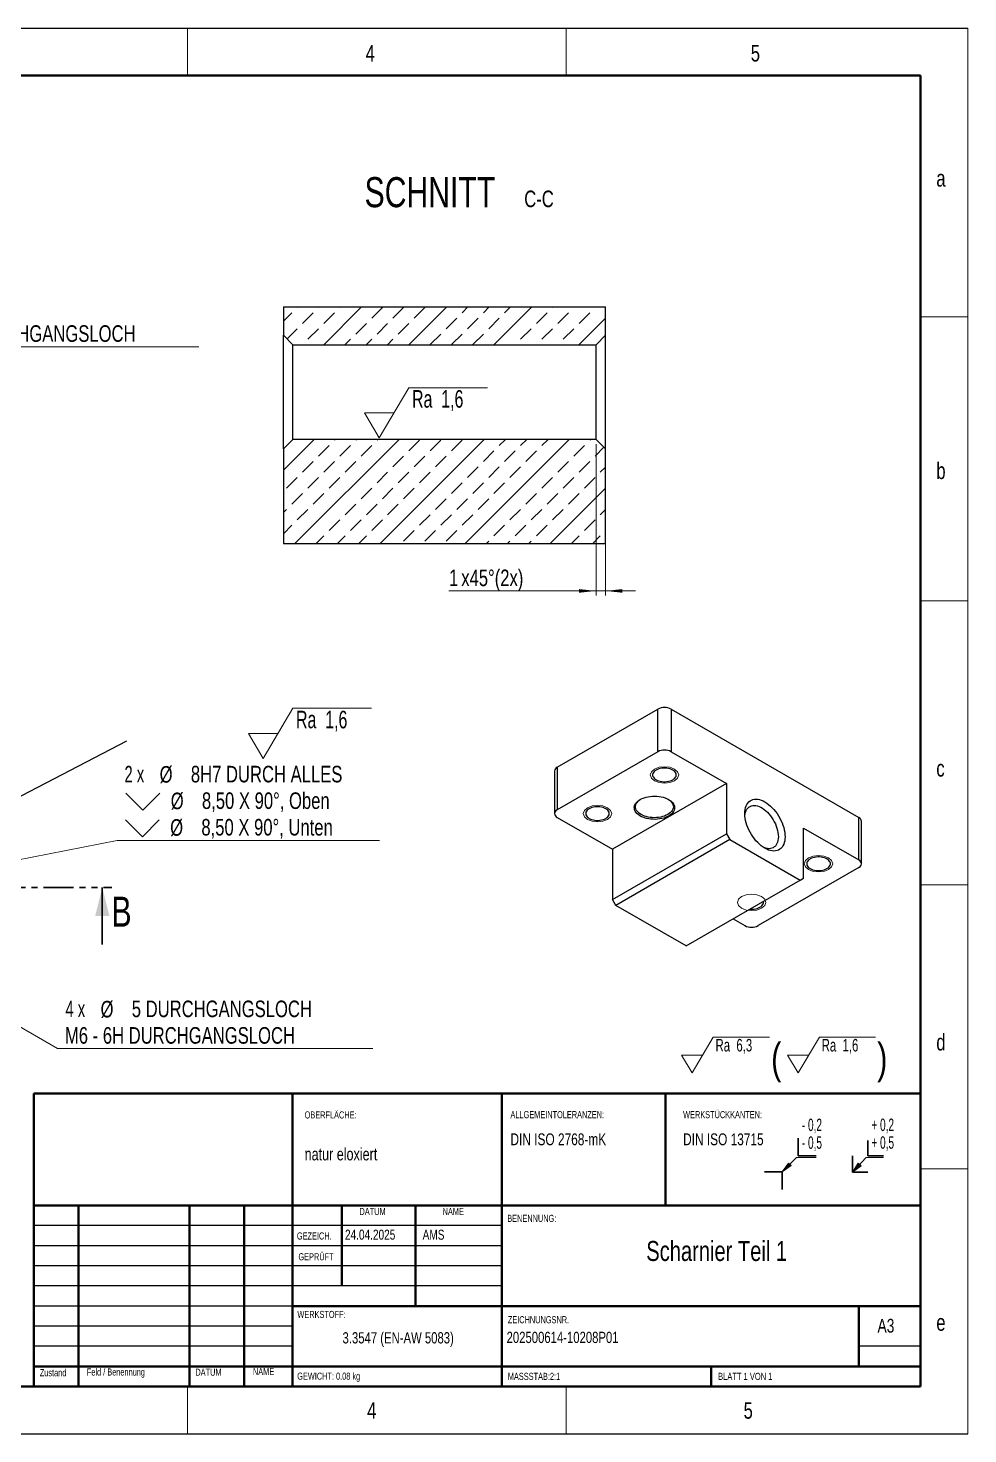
# Model space of a CAD drawing. Header units: millimetres. Extents: x 0 to 420, y 0 to 297.
# Drawn here: x 221.6 to 420, y 0 to 297 of the extents above; entities that cross this region are included whole.
import ezdxf

# ---------------------------------------------------------------- set-up
doc = ezdxf.new("R2010")
doc.units = ezdxf.units.MM
doc.header["$PDSIZE"] = -1
doc.linetypes.add('PHANTOM', pattern=[12.7, 6.35, -1.27, 1.27, -1.27, 1.27, -1.27])
doc.styles.add('SLDTEXTSTYLE0', font='TXT', dxfattribs={"width": 0.605})
doc.styles.add('SLDTEXTSTYLE1', font='TXT', dxfattribs={"width": 0.678571})
doc.styles.add('SLDTEXTSTYLE2', font='TXT', dxfattribs={"width": 0.75})
doc.styles.add('SLDTEXTSTYLE3', font='TXT', dxfattribs={"width": 0.692308})
doc.styles.add('SLDTEXTSTYLE4', font='TXT', dxfattribs={"width": 0.666667})
doc.dimstyles.new('SLDDIMSTYLE3', dxfattribs={"dimtxt": 3.5, "dimasz": 3.556, "dimexe": 0, "dimexo": 0.0625, "dimgap": 0.875, "dimtad": 0, "dimtih": 1, "dimtoh": 1, "dimdec": 6, "dimlfac": 0.5, "dimrnd": 1e-09, "dimzin": 12, "dimdsep": 46, "dimtxsty": 'SLDTEXTSTYLE2', "dimblk1": 'NONE', "dimsah": 1, "dimcen": 0, "dimadec": 0, "dimazin": 3, "dimtfac": 1, "dimtdec": 3, "dimtmove": 0, "dimatfit": 3, "dimldrblk": 'NONE', "dimfxl": 1, "dimfrac": 2, "dimtolj": 1, "dimtzin": 12, "dimarcsym": 0})
doc.dimstyles.new('SLDDIMSTYLE5', dxfattribs={"dimtxt": 0.18, "dimasz": 3.556, "dimexe": 0, "dimexo": 0.0625, "dimgap": 0, "dimtad": 0, "dimtih": 1, "dimtoh": 1, "dimdec": 0, "dimrnd": 1e-09, "dimzin": 0, "dimdsep": 46, "dimtxsty": 'Standard', "dimsah": 1, "dimcen": 0.09, "dimadec": 0, "dimazin": 0, "dimtfac": 3.556, "dimtdec": 0, "dimtofl": 0, "dimtmove": 0, "dimatfit": 3, "dimfxl": 1, "dimfrac": 2, "dimtolj": 1, "dimtzin": 0, "dimarcsym": 0})
doc.dimstyles.new('SLDDIMSTYLE6', dxfattribs={"dimtxt": 3.5, "dimasz": 3.556, "dimexe": 0, "dimexo": 0.0625, "dimgap": 0.875, "dimtad": 0, "dimtih": 1, "dimtoh": 1, "dimdec": 6, "dimlfac": 0.5, "dimrnd": 1e-09, "dimzin": 12, "dimdsep": 46, "dimtxsty": 'SLDTEXTSTYLE2', "dimblk1": 'NONE', "dimsah": 1, "dimcen": 0, "dimadec": 0, "dimazin": 3, "dimtfac": 1, "dimtdec": 3, "dimtmove": 0, "dimatfit": 3, "dimldrblk": 'NONE', "dimfxl": 1, "dimfrac": 2, "dimtolj": 1, "dimarcsym": 0})
doc.dimstyles.new('SLDDIMSTYLE7', dxfattribs={"dimtxt": 3.5, "dimasz": 3.556, "dimexe": 0, "dimexo": 0.0625, "dimgap": 0.875, "dimtad": 1, "dimlfac": 0.5, "dimrnd": 1e-09, "dimzin": 12, "dimdsep": 46, "dimtxsty": 'SLDTEXTSTYLE2', "dimsah": 1, "dimcen": 0.09, "dimadec": 0, "dimazin": 3, "dimtfac": 1, "dimtdec": 3, "dimtmove": 0, "dimatfit": 0, "dimfxl": 1, "dimfrac": 2, "dimtolj": 1, "dimtzin": 12, "dimarcsym": 0})
pattern_1 = [(45, (0, 0), (-8.98026, 8.98026), []), (45, (4.49, 0), (-8.98026, 8.98026), [3.175, -1.5875]), (45, (8.98, 0), (-8.98026, 8.98026), [3.175, -1.5875]), (45, (13.47, 0), (-8.98026, 8.98026), [3.175, -1.5875])]

# ---------------------------------------------------------------- blocks, each defined once
blk = doc.blocks.new('SW_NOTE_0')
at = {"color": 0, "linetype": 'Continuous', "lineweight": 0, "insert": (0, 4.51), "char_height": 3.5, "attachment_point": 1, "style": 'SLDTEXTSTYLE0'}
blk.add_mtext('+ 0,5', dxfattribs=at)
blk = doc.blocks.new('SW_NOTE_0_1')
at = {"color": 0, "linetype": 'Continuous', "lineweight": 0, "insert": (0, 4.51), "char_height": 3.5, "attachment_point": 1, "style": 'SLDTEXTSTYLE0'}
blk.add_mtext('+ 0,2', dxfattribs=at)
blk = doc.blocks.new('SW_NOTE_0_2')
at = {"color": 0, "linetype": 'Continuous', "lineweight": 0, "insert": (0, 4.51), "char_height": 3.5, "attachment_point": 1, "style": 'SLDTEXTSTYLE0'}
blk.add_mtext('- 0,2', dxfattribs=at)
blk = doc.blocks.new('SW_NOTE_0_3')
at = {"color": 0, "linetype": 'Continuous', "lineweight": 0, "insert": (0, 4.51), "char_height": 3.5, "attachment_point": 1, "style": 'SLDTEXTSTYLE0'}
blk.add_mtext('- 0,5', dxfattribs=at)
blk = doc.blocks.new('Block3')
at = {"linetype": 'Continuous'}
for points in [[(735.45, 277.8), (737.92, 279.57), (737.22, 280.27)], [(755.16, 277.71), (757.62, 279.47), (756.78, 280.26)]]:
    blk.add_hatch(color=7, dxfattribs=at).paths.add_polyline_path(points, flags=0)
at = {"color": 7, "linetype": 'Continuous', "lineweight": 35}
for p, q in [((739.95, 287.3), (739.95, 282.3)), ((759.52, 286.66), (759.52, 282.3)), ((739.95, 282.3), (744.95, 282.3)), ((755.16, 277.71), (755.16, 282.3)), ((759.52, 282.3), (763.89, 282.3)), ((730.45, 277.8), (735.45, 277.8)), ((735.45, 277.8), (735.45, 272.8)), ((759.52, 277.71), (755.16, 277.71))]:
    blk.add_line(p, q, dxfattribs=at)
at = {"color": 7, "linetype": 'Continuous', "lineweight": 18}
for p, q in [((735.45, 277.8), (739.45, 281.8)), ((739.45, 281.8), (744.95, 281.8)), ((755.16, 277.71), (759.02, 281.8)), ((759.02, 281.8), (763.89, 281.8)), ((735.45, 277.8), (737.22, 280.27)), ((735.45, 277.8), (737.92, 279.57)), ((737.22, 280.27), (737.92, 279.57)), ((755.16, 277.71), (756.78, 280.26)), ((755.16, 277.71), (757.62, 279.47)), ((756.78, 280.26), (757.62, 279.47))]:
    blk.add_line(p, q, dxfattribs=at)
at = {"color": 7, "linetype": 'Continuous', "lineweight": 0}
for p in [(737.57, 279.92), (757.2, 279.87)]:
    blk.add_point(p, dxfattribs=at)
for name, p in [('SW_NOTE_0_2', (740.95, 288.28)), ('SW_NOTE_0_1', (760.52, 288.3)), ('SW_NOTE_0_3', (740.95, 283.28)), ('SW_NOTE_0', (760.52, 283.3))]:
    blk.add_blockref(name, p, dxfattribs=at)
blk = doc.blocks.new('SW_NOTE_0_4')
at = {"color": 0, "linetype": 'Continuous', "lineweight": 0}
for p, q in [((-4.95, -3.78), (-0.49, 3.78)), ((-0.49, 3.78), (11.37, 3.78)), ((17.46, -3.78), (21.92, 3.78)), ((21.92, 3.78), (33.78, 3.78)), ((-4.95, -3.78), (-7.18, 0)), ((-2.72, 0), (-7.18, 0)), ((17.46, -3.78), (15.23, 0)), ((19.69, 0), (15.23, 0))]:
    blk.add_line(p, q, dxfattribs=at)
at = {"color": 0, "linetype": 'Continuous', "lineweight": 0, "attachment_point": 1}
for s, insert, char_height, style in [('Ra  6,3', (0, 3.41), 2.646, 'SLDTEXTSTYLE1'), ('Ra  1,6', (22.41, 3.41), 2.646, 'SLDTEXTSTYLE1'), ('(', (11.75, 2.54), 6.35, 'SLDTEXTSTYLE2'), (')', (34.15, 2.54), 6.35, 'SLDTEXTSTYLE2')]:
    blk.add_mtext(s, dxfattribs=dict(at, insert=insert, char_height=char_height, style=style))
blk = doc.blocks.new('SW_NOTE_0_5')
at = {"color": 0, "linetype": 'Continuous', "lineweight": 0, "attachment_point": 1, "style": 'SLDTEXTSTYLE2'}
for s, insert, char_height in [('ALLGEMEINTOLERANZEN:', (0, 1.93), 1.5), ('DIN ISO 2768-mK', (0, -2.78), 2.5)]:
    blk.add_mtext(s, dxfattribs=dict(at, insert=insert, char_height=char_height))
blk = doc.blocks.new('SW_NOTE_0_6')
at = {"color": 0, "linetype": 'Continuous', "lineweight": 0, "attachment_point": 1, "style": 'SLDTEXTSTYLE2'}
for s, insert, char_height in [('WERKSTÜCKKANTEN:', (0, 1.93), 1.5), ('DIN ISO 13715', (0, -2.78), 2.5)]:
    blk.add_mtext(s, dxfattribs=dict(at, insert=insert, char_height=char_height))
blk = doc.blocks.new('SW_SFSYMBOL_0')
at = {"color": 0, "linetype": 'Continuous', "lineweight": 0}
for p, q in [((-6.93, -5.29), (-0.68, 5.29)), ((-0.68, 5.29), (15.94, 5.29)), ((-6.93, -5.29), (-10.05, 0)), ((-3.81, 0), (-10.05, 0))]:
    blk.add_line(p, q, dxfattribs=at)
at = {"color": 0, "linetype": 'Continuous', "lineweight": 0, "insert": (0, 4.77), "char_height": 3.704, "attachment_point": 1, "style": 'SLDTEXTSTYLE1'}
blk.add_mtext('Ra  1,6', dxfattribs=at)
blk = doc.blocks.new('SW_SFSYMBOL_1')
at = {"color": 0, "linetype": 'Continuous', "lineweight": 0}
for p, q in [((-6.93, -5.29), (-0.68, 5.29)), ((-0.68, 5.29), (15.94, 5.29)), ((-6.93, -5.29), (-10.05, 0)), ((-3.81, 0), (-10.05, 0))]:
    blk.add_line(p, q, dxfattribs=at)
at = {"color": 0, "linetype": 'Continuous', "lineweight": 0, "insert": (0, 4.77), "char_height": 3.704, "attachment_point": 1, "style": 'SLDTEXTSTYLE1'}
blk.add_mtext('Ra  1,6', dxfattribs=at)
blk = doc.blocks.new('_D_10')
at = {"color": 7, "linetype": 'Continuous', "lineweight": 0}
for p, q in [((199.19, 97.94), (207.85, 92.94)), ((207.85, 92.94), (227.77, 81.44)), ((227.77, 81.44), (294.33, 81.44))]:
    blk.add_line(p, q, dxfattribs=at)
at = {"color": 7, "linetype": 'Continuous', "lineweight": 18}
blk.add_solid([(207.85, 92.94), (210.74, 90.83), (211.12, 91.49)], dxfattribs=at)
at = {"color": 7, "linetype": 'Continuous', "lineweight": 18, "char_height": 3.5, "attachment_point": 1}
for s, insert, style in [('4 x', (229.46, 91.56), 'SLDTEXTSTYLE4'), ('%%c', (236.87, 91.5), 'SLDTEXTSTYLE2'), ('5 DURCHGANGSLOCH', (243.46, 91.56), 'SLDTEXTSTYLE2'), ('M6 - 6H DURCHGANGSLOCH', (229.35, 85.95), 'SLDTEXTSTYLE2')]:
    blk.add_mtext(s, dxfattribs=dict(at, insert=insert, style=style))
blk = doc.blocks.new('_None')
blk = doc.blocks.new('SW_SYMBOL_HOLE_SINK')
at = {"color": 0, "linetype": 'Continuous', "lineweight": 18}
for p, q in [((0, 875), (800, 75)), ((800, 75), (1600, 875))]:
    blk.add_line(p, q, dxfattribs=at)
blk = doc.blocks.new('_D_11')
at = {"color": 7, "linetype": 'Continuous', "lineweight": 0}
for p, q in [((197.37, 116.97), (240.34, 125.37)), ((240.34, 125.37), (295.78, 125.37)), ((181.67, 113.9), (197.37, 116.97))]:
    blk.add_line(p, q, dxfattribs=at)
at = {"color": 7, "linetype": 'Continuous', "lineweight": 18}
blk.add_solid([(197.37, 116.97), (200.93, 117.28), (200.79, 118.03)], dxfattribs=at)
at = {"color": 7, "linetype": 'Continuous', "lineweight": 18, "xscale": 0.0044707031, "yscale": 0.0044707031, "zscale": 0.0044707031}
for p in [(242.23, 131.46), (242.11, 125.85)]:
    blk.add_blockref('SW_SYMBOL_HOLE_SINK', p, dxfattribs=at)
at = {"color": 7, "linetype": 'Continuous', "lineweight": 18, "char_height": 3.5, "attachment_point": 1}
for s, insert, style in [('2 x', (241.92, 141.15), 'SLDTEXTSTYLE4'), ('%%c', (249.34, 141.1), 'SLDTEXTSTYLE2'), ('8H7 DURCH ALLES', (255.93, 141.15), 'SLDTEXTSTYLE2'), ('%%c', (251.68, 135.49), 'SLDTEXTSTYLE2'), ('8,50 X 90°, Oben', (258.27, 135.54), 'SLDTEXTSTYLE2'), ('%%c', (251.56, 129.88), 'SLDTEXTSTYLE2'), ('8,50 X 90°, Unten', (258.15, 129.93), 'SLDTEXTSTYLE2')]:
    blk.add_mtext(s, dxfattribs=dict(at, insert=insert, style=style))
blk = doc.blocks.new('_D_21')
at = {"color": 7, "linetype": 'Continuous', "lineweight": 0}
for p, q in [((165.17, 222.42), (189.05, 229.65)), ((189.05, 229.65), (257.63, 229.65)), ((149.86, 217.78), (165.17, 222.42))]:
    blk.add_line(p, q, dxfattribs=at)
at = {"color": 7, "linetype": 'Continuous', "lineweight": 18}
blk.add_solid([(165.17, 222.42), (168.69, 223.09), (168.47, 223.82)], dxfattribs=at)
at = {"color": 7, "linetype": 'Continuous', "lineweight": 18, "char_height": 3.5, "attachment_point": 1, "style": 'SLDTEXTSTYLE2'}
for s, insert in [('%%c', (190.63, 234.16)), ('10', (197.23, 234.22)), ('H7 DURCHGANGSLOCH', (203.69, 234.22))]:
    blk.add_mtext(s, dxfattribs=dict(at, insert=insert))
blk = doc.blocks.new('_D_22')
at = {"color": 7, "linetype": 'Continuous', "lineweight": 0}
for p, q in [((341.47, 209.1), (341.47, 177.1)), ((343.47, 207.1), (343.47, 177.1)), ((341.47, 178.1), (310.43, 178.1)), ((341.47, 178.1), (343.47, 178.1)), ((343.47, 178.1), (349.82, 178.1))]:
    blk.add_line(p, q, dxfattribs=at)
at = {"color": 7, "linetype": 'Continuous', "lineweight": 18}
for points in [[(341.47, 178.1), (337.91, 178.48), (337.91, 177.72)], [(343.47, 178.1), (347.02, 177.72), (347.02, 178.48)]]:
    blk.add_solid(points, dxfattribs=at)
at = {"color": 7, "linetype": 'Continuous', "lineweight": 18, "char_height": 3.5, "attachment_point": 1, "style": 'SLDTEXTSTYLE2'}
for s, insert in [('1', (310.43, 182.61)), ('x45°(2x)', (313.02, 182.61))]:
    blk.add_mtext(s, dxfattribs=dict(at, insert=insert))
blk = doc.blocks.new('SW_NOTE_0_9')
at = {"color": 0, "linetype": 'Continuous', "lineweight": 0, "attachment_point": 2, "style": 'SLDTEXTSTYLE2'}
for s, insert, char_height in [('SCHNITT', (16.07, 8.19), 6.35), ('C-C', (39.1, 5.35), 3.5)]:
    blk.add_mtext(s, dxfattribs=dict(at, insert=insert, char_height=char_height))

msp = doc.modelspace()

# ---------------------------------------------------------------- hatches: boundary and pattern name
at = {"linetype": 'Continuous', "lineweight": 18}
h = msp.add_hatch(dxfattribs=at)
h.set_pattern_fill('DIN 201 Leichtmetall und Aluminiumlegierung', style=0, pattern_type=2)
h.set_pattern_definition(pattern_1)
h.paths.add_polyline_path([(343.468084, 238.1008336), (275.468084, 238.1008336), (275.468084, 232.1008336), (277.468084, 230.1008336), (341.468084, 230.1008336), (343.468084, 232.1008336)], flags=0)
h = msp.add_hatch(dxfattribs=at)
h.set_pattern_fill('DIN 201 Leichtmetall und Aluminiumlegierung', style=0, pattern_type=2)
h.set_pattern_definition(pattern_1)
h.paths.add_polyline_path([(275.468084, 208.1008336), (275.468084, 188.1008336), (343.468084, 188.1008336), (343.468084, 208.1008336), (341.468084, 210.1008336), (277.468084, 210.1008336)], flags=0)

# ---------------------------------------------------------------- linework, layer by layer
at = {"color": 7, "linetype": 'Continuous', "lineweight": 25}
for p, q in [((0.0039786, 296.9917057), (419.9752214, 296.9917057)), ((275.468084, 238.1008336), (343.468084, 238.1008336)), ((275.468084, 238.1008336), (275.468084, 232.1008336)), ((343.468084, 232.1008336), (343.468084, 238.1008336)), ((275.468084, 232.1008336), (277.468084, 230.1008336)), ((275.468084, 208.1008336), (275.468084, 232.1008336)), ((341.468084, 230.1008336), (343.468084, 232.1008336)), ((343.468084, 208.1008336), (343.468084, 232.1008336)), ((277.468084, 230.1008336), (341.468084, 230.1008336)), ((277.468084, 210.1008336), (277.468084, 230.1008336)), ((341.468084, 210.1008336), (341.468084, 230.1008336)), ((277.468084, 210.1008336), (275.468084, 208.1008336)), ((275.468084, 208.1008336), (275.468084, 188.1008336)), ((341.468084, 210.1008336), (277.468084, 210.1008336)), ((343.468084, 208.1008336), (341.468084, 210.1008336)), ((343.468084, 188.1008336), (343.468084, 208.1008336)), ((275.468084, 188.1008336), (343.468084, 188.1008336)), ((333.29309, 140.8689452), (354.5062934, 153.1150669)), ((354.5062934, 144.133118), (354.5062934, 153.1150669)), ((357.3347205, 153.1150669), (357.3347205, 144.133118)), ((357.3347205, 153.1150669), (396.9327003, 130.2556398)), ((354.5062934, 144.133118), (333.29309, 131.8869963)), ((357.3347205, 144.133118), (369.0019824, 137.397751)), ((332.7073035, 140.0525371), (332.7073035, 131.0705882)), ((333.29309, 140.8689452), (333.29309, 131.8869963)), ((369.0019824, 137.397751), (344.9603519, 123.5188131)), ((369.0019824, 137.397751), (369.0019824, 126.7827205)), ((333.29309, 130.2541801), (344.9603519, 123.5188131)), ((385.2654384, 128.0090578), (396.9327003, 121.2736908)), ((385.2654384, 117.3940272), (385.2654384, 128.0090578)), ((396.9327003, 121.2736908), (396.9327003, 130.2556398)), ((397.5184867, 120.4572827), (397.5184867, 129.4392317)), ((344.9603519, 112.9037826), (369.0019824, 126.7827205)), ((369.7090892, 125.5579756), (345.6674586, 111.6790377)), ((369.0019824, 126.7827205), (369.7090892, 125.5579756)), ((369.7090892, 125.5579756), (384.5583316, 116.9856904)), ((344.9603519, 123.5188131), (344.9603519, 112.9037826)), ((396.9327003, 119.6408746), (375.7194968, 107.3947529)), ((360.5167011, 103.1067525), (384.5583316, 116.9856904)), ((384.5583316, 116.9856904), (385.2654384, 117.3940272)), ((345.6674586, 111.6790377), (344.9603519, 112.9037826)), ((360.5167011, 103.1067525), (345.6674586, 111.6790377)), ((370.4178051, 108.8225382), (372.8910697, 107.3947529)), ((321.5752214, 44.02368), (222.7752214, 44.02368)), ((321.5752214, 39.77368), (222.7752214, 39.77368)), ((321.5752214, 35.52368), (222.7752214, 35.52368)), ((321.5752214, 31.27368), (222.7752214, 31.27368)), ((277.3752214, 27.02368), (222.7752214, 27.02368)), ((277.3752214, 22.773608), (222.7752214, 22.773608)), ((277.3752214, 18.52368), (222.7752214, 18.52368)), ((409.9752214, 18.52368), (396.9752214, 18.52368)), ((0.0039786, 0.02368), (419.9752214, 0.02368))]:
    msp.add_line(p, q, dxfattribs=at)
at = {"color": 7, "linetype": 'Continuous', "lineweight": 18}
for p, q in [((255.2239109, 296.9917057), (255.2239109, 286.9917057)), ((335.1857353, 296.9917057), (335.1857353, 286.9917057)), ((419.9752214, 0.02368), (419.9752214, 296.9917057)), ((409.9752214, 235.9917057), (419.9752214, 235.9917057)), ((409.9752214, 175.9917057), (419.9752214, 175.9917057)), ((409.9752214, 115.9917057), (419.9752214, 115.9917057)), ((409.9752214, 55.9917057), (419.9752214, 55.9917057)), ((255.2239109, 10.02368), (255.2239109, 0.02368)), ((335.1857353, 10.02368), (335.1857353, 0.02368))]:
    msp.add_line(p, q, dxfattribs=at)
at = {"color": 7, "linetype": 'Continuous', "lineweight": 50}
for p, q in [((25.0039786, 286.9917057), (409.9752214, 286.9917057)), ((409.9752214, 10.02368), (409.9752214, 286.9917057)), ((222.7752214, 71.8979988), (409.9752214, 71.8979988)), ((222.7752214, 71.8979988), (222.7752214, 10.02368)), ((277.3752214, 10.02368), (277.3752214, 71.8979988)), ((321.5752214, 71.8979988), (321.5752214, 10.02368)), ((356.1667788, 71.8979988), (356.1667788, 48.27368)), ((409.9752214, 71.8979988), (409.9752214, 10.02368)), ((409.9752214, 48.27368), (222.7752214, 48.27368)), ((232.1766982, 48.27368), (232.1766982, 10.02368)), ((255.6679334, 48.27368), (255.6679334, 10.02368)), ((267.1741476, 48.27368), (267.1741476, 10.02368)), ((287.7752214, 31.27368), (287.7752214, 48.27368)), ((303.3752214, 48.27368), (303.3752214, 27.02368)), ((277.3752214, 27.02368), (409.9752214, 27.02368)), ((396.9752214, 14.27368), (396.9752214, 27.02368)), ((222.7752214, 14.27368), (409.9752214, 14.27368)), ((365.7752214, 10.02368), (365.7752214, 14.27368)), ((25.0039786, 10.02368), (409.9752214, 10.02368))]:
    msp.add_line(p, q, dxfattribs=at)
at = {"color": 7, "linetype": 'PHANTOM', "lineweight": 35}
msp.add_line((174.0043396, 115.4368183), (239.2335833, 115.4368183), dxfattribs=at)
at = {"color": 7, "linetype": 'Continuous', "lineweight": 35}
msp.add_line((237.2335833, 103.4368183), (237.2335833, 115.4368183), dxfattribs=at)
at = {"color": 7, "linetype": 'Continuous', "lineweight": 18, "flags": 128}
for points in [[(353.7991866, 138.0100571), (353.1488684, 138.571914), (352.920507, 139.2346693), (353.1488684, 139.8974246), (353.7991866, 140.4592815), (354.7724567, 140.8347022), (355.920507, 140.9665324), (357.0685573, 140.8347022), (358.0418273, 140.4592815), (358.6921456, 139.8974246), (358.920507, 139.2346693), (358.6921456, 138.571914), (358.0418273, 138.0100571), (357.0685573, 137.6346364), (355.920507, 137.5028062), (354.7724567, 137.6346364), (353.7991866, 138.0100571)], [(339.657051, 129.845976), (339.0067328, 130.4078328), (338.7783714, 131.0705882), (339.0067328, 131.7333435), (339.657051, 132.2952003), (340.6303211, 132.6706211), (341.7783714, 132.8024513), (342.9264216, 132.6706211), (343.8996917, 132.2952003), (344.5500099, 131.7333435), (344.7783714, 131.0705882), (344.5500099, 130.4078328), (343.8996917, 129.845976), (342.9264216, 129.4705553), (341.7783714, 129.338725), (340.6303211, 129.4705553), (339.657051, 129.845976)], [(386.3260986, 119.2326706), (385.6757803, 119.7945274), (385.4474189, 120.4572827), (385.6757803, 121.1200381), (386.3260986, 121.6818949), (387.2993686, 122.0573156), (388.4474189, 122.1891459), (389.5954692, 122.0573156), (390.5687393, 121.6818949), (391.2190575, 121.1200381), (391.4474189, 120.4572827), (391.2190575, 119.7945274), (390.5687393, 119.2326706), (389.5954692, 118.8572498), (388.4474189, 118.7254196), (387.2993686, 118.8572498), (386.3260986, 119.2326706)], [(372.1839629, 111.0685894), (371.5336447, 111.6304463), (371.3052833, 112.2932016), (371.5336447, 112.9559569), (372.1839629, 113.5178138), (373.157233, 113.8932345), (374.3052833, 114.0250647), (375.4533336, 113.8932345), (376.4266036, 113.5178138), (377.0769219, 112.9559569), (377.3052833, 112.2932016), (377.0769219, 111.6304463), (376.4266036, 111.0685894), (375.4533336, 110.6931687), (374.3052833, 110.5613385), (373.157233, 110.6931687), (372.1839629, 111.0685894)]]:
    msp.add_lwpolyline(points, dxfattribs=at)
at = {"color": 7, "linetype": 'Continuous', "lineweight": 25, "flags": 128}
for points in [[(354.15274, 140.2551794), (353.9191539, 140.0995584), (353.7263095, 139.9263307), (353.5781327, 139.7390227), (353.4776398, 139.5414476), (353.4268767, 139.3376274), (353.4268767, 139.1317112), (353.4776398, 138.927891), (353.5781327, 138.7303159), (353.7263095, 138.5430079), (353.9191539, 138.3697802), (354.15274, 138.2141592), (354.4223128, 138.0793127), (354.7223845, 137.9679861), (355.0468465, 137.8824454), (355.3890938, 137.8244321), (355.742159, 137.7951272), (356.0988549, 137.7951272), (356.4519202, 137.8244321), (356.7941674, 137.8824454), (357.1186294, 137.9679861), (357.4187011, 138.0793127), (357.6882739, 138.2141592), (357.9218601, 138.3697802), (358.1147044, 138.5430079), (358.2628813, 138.7303159), (358.3633741, 138.927891), (358.4141373, 139.1317112), (358.4141373, 139.3376274), (358.3633741, 139.5414476), (358.2628813, 139.7390227), (358.1147044, 139.9263307), (357.9218601, 140.0995584), (357.6882739, 140.2551794), (357.4187011, 140.3900259), (357.1186294, 140.5013525), (356.7941674, 140.5868932), (356.4519202, 140.6449065), (356.0988549, 140.6742114), (355.742159, 140.6742114), (355.3890938, 140.6449065), (355.0468465, 140.5868932), (354.7223845, 140.5013525), (354.4223128, 140.3900259), (354.15274, 140.2551794)], [(356.8043905, 134.0300676), (357.116748, 133.8286885), (357.3888349, 133.6086949), (357.6173483, 133.3727572), (357.7995144, 133.1237395), (357.9331219, 132.8646644), (358.0165491, 132.5986768), (358.0487832, 132.3290055), (358.0294329, 132.0589237), (357.9587332, 131.7917101), (357.8375423, 131.5306081), (357.6673311, 131.2787873), (357.4501659, 131.0393043), (357.1886828, 130.8150662), (356.8860558, 130.608795), (356.5459584, 130.4229944), (356.1725189, 130.2599198), (355.7702703, 130.1215508), (355.3440955, 130.009567), (354.8991676, 129.9253276), (354.4408874, 129.8698553), (353.9748178, 129.8438234), (353.5066163, 129.8475479), (353.0419662, 129.8809836), (352.5865077, 129.9437246), (352.1457695, 130.0350093), (351.7251015, 130.1537297), (351.3296102, 130.2984447), (350.9640961, 130.4673975), (350.6329962, 130.6585374), (350.3403296, 130.8695442), (350.0896488, 131.0978565), (349.8839968, 131.3407029), (349.7258698, 131.5951357), (349.6171875, 131.8580663), (349.5592689, 132.1263031), (349.5528172, 132.39659), (349.5979106, 132.6656463), (349.6940019, 132.9302058), (349.8399245, 133.1870573), (350.0339072, 133.4330828), (350.2735953, 133.6652959), (350.5560793, 133.8808779), (350.8779303, 134.077212), (351.2352413, 134.2519148), (351.6236752, 134.4028658), (352.0385168, 134.5282326), (352.4747306, 134.6264934), (352.9270214, 134.6964555), (353.3898992, 134.7372696), (353.8577452, 134.7484402), (354.3248803, 134.7298319), (354.7856343, 134.6816704), (355.2344141, 134.6045404), (355.6657721, 134.4993782), (356.0744724, 134.3674602), (356.4555538, 134.2103878), (356.8043905, 134.0300676)], [(356.7137951, 134.080836), (356.9265126, 133.9390676), (357.1860834, 133.7278779), (357.4030621, 133.5012386), (357.57472, 133.2619997), (357.6988983, 133.01317), (357.7740355, 132.7578784), (357.7991866, 132.4993355), (357.7740355, 132.2407927), (357.6988983, 131.9855011), (357.57472, 131.7366714), (357.4030621, 131.4974325), (357.1860834, 131.2707932), (356.9265126, 131.0596035), (356.6276138, 130.8665193), (356.2931458, 130.6939687), (355.9273149, 130.5441216), (355.5347216, 130.4188625), (355.1203029, 130.3197666), (354.6892704, 130.2480799), (354.2470445, 130.2047042), (353.7991866, 130.1901847), (353.3513287, 130.2047042), (352.9091029, 130.2480799), (352.4780704, 130.3197666), (352.0636517, 130.4188625), (351.6710583, 130.5441216), (351.3052274, 130.6939687), (350.9707595, 130.8665193), (350.6718607, 131.0596035), (350.4122898, 131.2707932), (350.1953112, 131.4974325), (350.0236533, 131.7366714), (349.899475, 131.9855011), (349.8243378, 132.2407927), (349.7991866, 132.4993355), (349.8243378, 132.7578784), (349.899475, 133.01317), (350.0236533, 133.2619997), (350.1953112, 133.5012386), (350.4122898, 133.7278779), (350.6718607, 133.9390676), (350.8845782, 134.080836)], [(372.8910697, 131.0699247), (372.9091681, 131.511522), (372.9633087, 131.9284559), (373.0530298, 132.3171691), (373.1775658, 132.6743454), (373.3358542, 132.9969374), (373.5265446, 133.2821929), (373.7480101, 133.5276782), (373.9983611, 133.7312989), (374.2754619, 133.8913178), (374.5769482, 134.0063696), (374.9002479, 134.0754727), (375.2426027, 134.0980377), (375.6010918, 134.073872), (375.9726567, 134.0031817), (376.3541272, 133.8865701), (376.7422489, 133.7250318), (377.1337104, 133.5199452), (377.5251719, 133.27306), (377.9132936, 132.9864825), (378.2947641, 132.6626576), (378.666329, 132.3043483), (379.0248181, 131.9146113), (379.3671729, 131.4967718), (379.6904726, 131.0543947), (379.991959, 130.5912542), (380.2690597, 130.1113016), (380.5194108, 129.6186318), (380.7408762, 129.1174479), (380.9315666, 128.612026), (381.089855, 128.106678), (381.214391, 127.6057156), (381.3041121, 127.1134126), (381.3582527, 126.6339693), (381.3763511, 126.171476), (381.3582527, 125.7298787), (381.3041121, 125.3129448), (381.214391, 124.9242316), (381.089855, 124.5670553), (380.9315666, 124.2444633), (380.7408762, 123.9592078), (380.5194108, 123.7137225), (380.2690597, 123.5101018), (379.991959, 123.3500829), (379.6904726, 123.2350311), (379.3671729, 123.1659279), (379.0248181, 123.143363), (378.666329, 123.1675287), (378.2947641, 123.2382189), (377.9132936, 123.3548306), (377.5251719, 123.5163689), (377.1337104, 123.7214555), (376.7422489, 123.9683407), (376.3541272, 124.2549182), (375.9726567, 124.578743), (375.6010918, 124.9370524), (375.2426027, 125.3267894), (374.9002479, 125.7446289), (374.5769482, 126.187006), (374.2754619, 126.6501465), (373.9983611, 127.130099), (373.7480101, 127.6227689), (373.5265446, 128.1239528), (373.3358542, 128.6293747), (373.1775658, 129.1347226), (373.0530298, 129.6356851), (372.9633087, 130.1279881), (372.9091681, 130.6074314), (372.8910697, 131.0699247)], [(340.0106044, 132.0910983), (339.7770182, 131.9354773), (339.5841739, 131.7622496), (339.435997, 131.5749416), (339.3355042, 131.3773665), (339.2847411, 131.1735463), (339.2847411, 130.9676301), (339.3355042, 130.7638099), (339.435997, 130.5662347), (339.5841739, 130.3789268), (339.7770182, 130.2056991), (340.0106044, 130.050078), (340.2801772, 129.9152316), (340.5802489, 129.8039049), (340.9047109, 129.7183643), (341.2469581, 129.660351), (341.6000234, 129.6310461), (341.9567193, 129.6310461), (342.3097846, 129.660351), (342.6520318, 129.7183643), (342.9764938, 129.8039049), (343.2765655, 129.9152316), (343.5461383, 130.050078), (343.7797245, 130.2056991), (343.9725688, 130.3789268), (344.1207457, 130.5662347), (344.2212385, 130.7638099), (344.2720016, 130.9676301), (344.2720016, 131.1735463), (344.2212385, 131.3773665), (344.1207457, 131.5749416), (343.9725688, 131.7622496), (343.7797245, 131.9354773), (343.5461383, 132.0910983), (343.2765655, 132.2259447), (342.9764938, 132.3372714), (342.6520318, 132.4228121), (342.3097846, 132.4808254), (341.9567193, 132.5101303), (341.6000234, 132.5101303), (341.2469581, 132.4808254), (340.9047109, 132.4228121), (340.5802489, 132.3372714), (340.2801772, 132.2259447), (340.0106044, 132.0910983)], [(372.907202, 130.6337756), (372.9092094, 130.6560851), (372.9634423, 131.033579), (373.0532119, 131.3821249), (373.1775971, 131.6981461), (373.3353215, 131.9783998), (373.5247667, 132.2200102), (373.7439886, 132.4204981), (373.9907377, 132.5778062), (374.2624822, 132.6903203), (374.5564334, 132.7568859), (374.8695752, 132.7768199), (375.1986941, 132.7499178), (375.5404131, 132.6764556), (375.8912256, 132.5571871), (376.2475318, 132.3933362), (376.6056755, 132.1865842), (376.9619817, 131.9390528), (377.3127942, 131.6532818), (377.6545131, 131.3322037), (377.9836321, 130.9791131), (378.2967738, 130.5976334), (378.5907251, 130.1916789), (378.8624695, 129.7654153), (379.1092187, 129.3232167), (379.3284406, 128.8696205), (379.5178857, 128.4092814), (379.6756101, 127.946923), (379.7999953, 127.4872898), (379.8897649, 127.0350981), (379.9439979, 126.5949881), (379.9621375, 126.171476), (379.9439979, 125.7689075), (379.8897649, 125.3914135), (379.7999953, 125.0428677), (379.6756101, 124.7268465), (379.5178857, 124.4465928), (379.3284406, 124.2049824), (379.1092187, 124.0044945), (378.8624695, 123.8471864), (378.5907251, 123.7346723), (378.2967738, 123.6681067), (377.9836321, 123.6481727), (377.6545131, 123.6750748), (377.3127942, 123.748537), (376.9619817, 123.8678055), (376.7633926, 123.9539338)], [(390.2151859, 121.4777929), (389.9456131, 121.6126393), (389.6455414, 121.723966), (389.3210794, 121.8095066), (388.9788321, 121.8675199), (388.6257669, 121.8968248), (388.269071, 121.8968248), (387.9160057, 121.8675199), (387.5737585, 121.8095066), (387.2492964, 121.723966), (386.9492247, 121.6126393), (386.679652, 121.4777929), (386.4460658, 121.3221718), (386.2532214, 121.1489441), (386.1050446, 120.9616362), (386.0045517, 120.764061), (385.9537886, 120.5602408), (385.9537886, 120.3543246), (386.0045517, 120.1505044), (386.1050446, 119.9529293), (386.2532214, 119.7656213), (386.4460658, 119.5923936), (386.679652, 119.4367726), (386.9492247, 119.3019262), (387.2492964, 119.1905995), (387.5737585, 119.1050588), (387.9160057, 119.0470455), (388.269071, 119.0177406), (388.6257669, 119.0177406), (388.9788321, 119.0470455), (389.3210794, 119.1050588), (389.6455414, 119.1905995), (389.9456131, 119.3019262), (390.2151859, 119.4367726), (390.448772, 119.5923936), (390.6416164, 119.7656213), (390.7897932, 119.9529293), (390.8902861, 120.1505044), (390.9410492, 120.3543246), (390.9410492, 120.5602408), (390.8902861, 120.764061), (390.7897932, 120.9616362), (390.6416164, 121.1489441), (390.448772, 121.3221718), (390.2151859, 121.4777929)], [(373.9545472, 110.864256), (374.1269353, 110.8536595), (374.4836312, 110.8536595), (374.8366965, 110.8829644), (375.1789437, 110.9409777), (375.5034058, 111.0265184), (375.8034775, 111.1378451), (376.0730502, 111.2726915), (376.3066364, 111.4283125), (376.4994808, 111.6015402), (376.6476576, 111.7888482), (376.7481505, 111.9864233), (376.7989136, 112.1902435), (376.7989136, 112.3961597), (376.7805579, 112.4956772)]]:
    msp.add_lwpolyline(points, dxfattribs=at)
at = {"color": 7, "linetype": 'Continuous', "lineweight": 25}
for centre, radius, start, end in [((355.920507, 150.4006394), 3.0607379, 62.480539004, 117.519460996), ((355.920507, 141.4186904), 3.0607379, 62.480539004, 117.519460996), ((333.7070362, 139.9535721), 1.0046191, 114.333235592, 174.34662345), ((333.6116003, 131.0705882), 0.8763395, 111.312551893, 248.687448107), ((396.5429342, 129.3576163), 0.9789605, 4.782266023, 66.537874935), ((396.61419, 120.4572827), 0.8763395, 291.312551893, 68.687448107), ((374.3052833, 110.1091805), 3.0607379, 242.480539004, 297.519460996)]:
    msp.add_arc(centre, radius, start, end, dxfattribs=at)
at = {"color": 7, "linetype": 'Continuous', "lineweight": 35}
msp.add_solid([(237.2335833, 115.4368183), (235.7335833, 109.4368183), (238.7335833, 109.4368183)], dxfattribs=at)

# ---------------------------------------------------------------- block references
at = {"color": 7, "linetype": 'Continuous', "lineweight": 0}
for name, p in [('SW_NOTE_0_9', (290.3323538, 257.322513)), ('SW_SFSYMBOL_0', (302.6317863, 215.7454127)), ('SW_SFSYMBOL_1', (278.1369097, 148.0104466)), ('SW_NOTE_0_4', (366.6995319, 80.0431788)), ('SW_NOTE_0_6', (359.8540934, 66.2846453)), ('SW_NOTE_0_5', (323.4068288, 66.2846455))]:
    msp.add_blockref(name, p, dxfattribs=at)
at = {"color": 7, "linetype": 'Continuous', "xscale": 0.75, "yscale": 0.75, "zscale": 0.75}
msp.add_blockref('Block3', (-170.7865327, -152.9741272), dxfattribs=at)

# ---------------------------------------------------------------- texts
at = {"color": 7, "linetype": 'Continuous', "lineweight": 0}
for s, insert, char_height, attachment_point, style in [('4', (292.8362889, 293.4361381), 3.5, 1, 'SLDTEXTSTYLE2'), ('5', (374.1454649, 293.4361381), 3.5, 1, 'SLDTEXTSTYLE2'), ('a', (413.3153719, 267.0172048), 3.5, 1, 'SLDTEXTSTYLE2'), ('b', (413.3153719, 205.2312638), 3.5, 1, 'SLDTEXTSTYLE2'), ('c', (413.3153719, 142.3738903), 3.5, 1, 'SLDTEXTSTYLE2'), ('d', (413.3153719, 84.5165351), 3.5, 1, 'SLDTEXTSTYLE2'), ('OBERFLÄCHE:', (279.9513713, 68.1512909), 1.5, 1, 'SLDTEXTSTYLE2'), ('natur eloxiert', (279.9513713, 60.4462755), 2.645833333, 1, 'SLDTEXTSTYLE2'), ('DATUM', (291.5358669, 47.7575901), 1.5, 1, 'SLDTEXTSTYLE2'), ('NAME', (309.084155, 47.7575901), 1.5, 1, 'SLDTEXTSTYLE2'), ('BENENNUNG:', (322.7314083, 46.3020143), 1.5, 1, 'SLDTEXTSTYLE2'), ('GEZEICH.', (278.3162657, 42.5841959), 1.5, 1, 'SLDTEXTSTYLE2'), ('24.04.2025', (288.472059, 43.172547), 2.11666667, 1, 'SLDTEXTSTYLE2'), ('AMS', (304.8684751, 43.1600374), 2.11666667, 1, 'SLDTEXTSTYLE2'), ('Scharnier Teil 1', (366.9495879, 40.7795213), 4.233333333, 2, 'SLDTEXTSTYLE2'), ('GEPRÜFT', (278.6397553, 38.1992126), 1.5, 1, 'SLDTEXTSTYLE2'), ('WERKSTOFF:', (278.4210837, 26.0097363), 1.5, 1, 'SLDTEXTSTYLE2'), ('ZEICHNUNGSNR.', (322.8491875, 24.8923179), 1.5, 1, 'SLDTEXTSTYLE2'), ('A3', (400.8962062, 24.3241246), 2.91041667, 1, 'SLDTEXTSTYLE2'), ('e', (413.3153719, 25.3073576), 3.5, 1, 'SLDTEXTSTYLE2'), ('3.3547 (EN-AW 5083)', (299.7003772, 21.5092459), 2.38125, 2, 'SLDTEXTSTYLE2'), ('202500614-10208P01', (322.588445, 21.5979429), 2.38125, 1, 'SLDTEXTSTYLE2'), ('Zustand', (224.0352772, 13.6972558), 1.5, 1, 'SLDTEXTSTYLE2'), ('Feld / Benennung', (233.9723748, 13.8463019), 1.5, 1, 'SLDTEXTSTYLE2'), ('DATUM', (256.8849949, 13.8089686), 1.5, 1, 'SLDTEXTSTYLE2'), ('NAME', (269.0348238, 13.9374569), 1.5, 1, 'SLDTEXTSTYLE2'), ('GEWICHT: 0.08 kg', (278.3930325, 12.972992), 1.4986, 1, 'SLDTEXTSTYLE2'), ('MASSSTAB:2:1', (322.8491875, 12.9237673), 1.5, 1, 'SLDTEXTSTYLE2'), ('BLATT 1 VON 1', (367.2535158, 12.9237673), 1.5, 1, 'SLDTEXTSTYLE3'), ('4', (293.1413441, 6.7220826), 3.5, 1, 'SLDTEXTSTYLE2'), ('5', (372.6266858, 6.7220826), 3.5, 1, 'SLDTEXTSTYLE2')]:
    msp.add_mtext(s, dxfattribs=dict(at, insert=insert, char_height=char_height, attachment_point=attachment_point, style=style))
at = {"color": 7, "linetype": 'Continuous', "insert": (239.1772133, 113.5231412), "char_height": 6.35, "attachment_point": 1, "style": 'SLDTEXTSTYLE2'}
msp.add_mtext('B', dxfattribs=at)

# ---------------------------------------------------------------- dimensions: what is measured, and where the dimension line sits
at = {"color": 7, "linetype": 'Continuous', "lineweight": 18}
for p1, p2, text, dimstyle, picture, middle in [((149.8605931, 217.781486), (165.1734148, 222.4201812), '<> DURCHGANGSLOCH\\P', 'SLDDIMSTYLE6', '_D_21', (224.1348644, 232.4571554)), ((181.665511, 113.902524), (197.3684969, 116.9711125), '2 x <>H7 DURCH ALLES\\P{\\fGDT;w}%%c 8.50 X 90°, Oben\\P{\\fGDT;w}%%c 8.50 X 90°, Unten', 'SLDDIMSTYLE3', '_D_11', (268.8533004, 133.7820848)), ((199.1868769, 97.9368183), (207.847131, 92.9368183), '4 x <> DURCHGANGSLOCH\\PM6 - 6H DURCHGANGSLOCH\\P', 'SLDDIMSTYLE3', '_D_10', (261.8400228, 87.0198047))]:
    dim = msp.add_diameter_dim_2p(p1=p1, p2=p2, text=text, dimstyle=dimstyle, dxfattribs=at)
    dim.commit()
    dim.dimension.update_dxf_attribs({"geometry": picture, "text_midpoint": middle, "dimtype": 163})
dim = msp.add_linear_dim(base=(343.468084, 178.1008336), p1=(341.468084, 210.1008336), p2=(343.468084, 208.1008336), text='<>x45°(2x)', dimstyle='SLDDIMSTYLE7', dxfattribs=at)
dim.commit()
dim.dimension.update_dxf_attribs({"geometry": '_D_22', "text_midpoint": (320.5007115, 178.1008336), "dimtype": 160})

# ---------------------------------------------------------------- leaders
msp.add_leader([(195.1365101, 121.8142119), (242.3864907, 146.4183666)], dimstyle='SLDDIMSTYLE5', dxfattribs=at)

doc.saveas('drawing.dxf')
